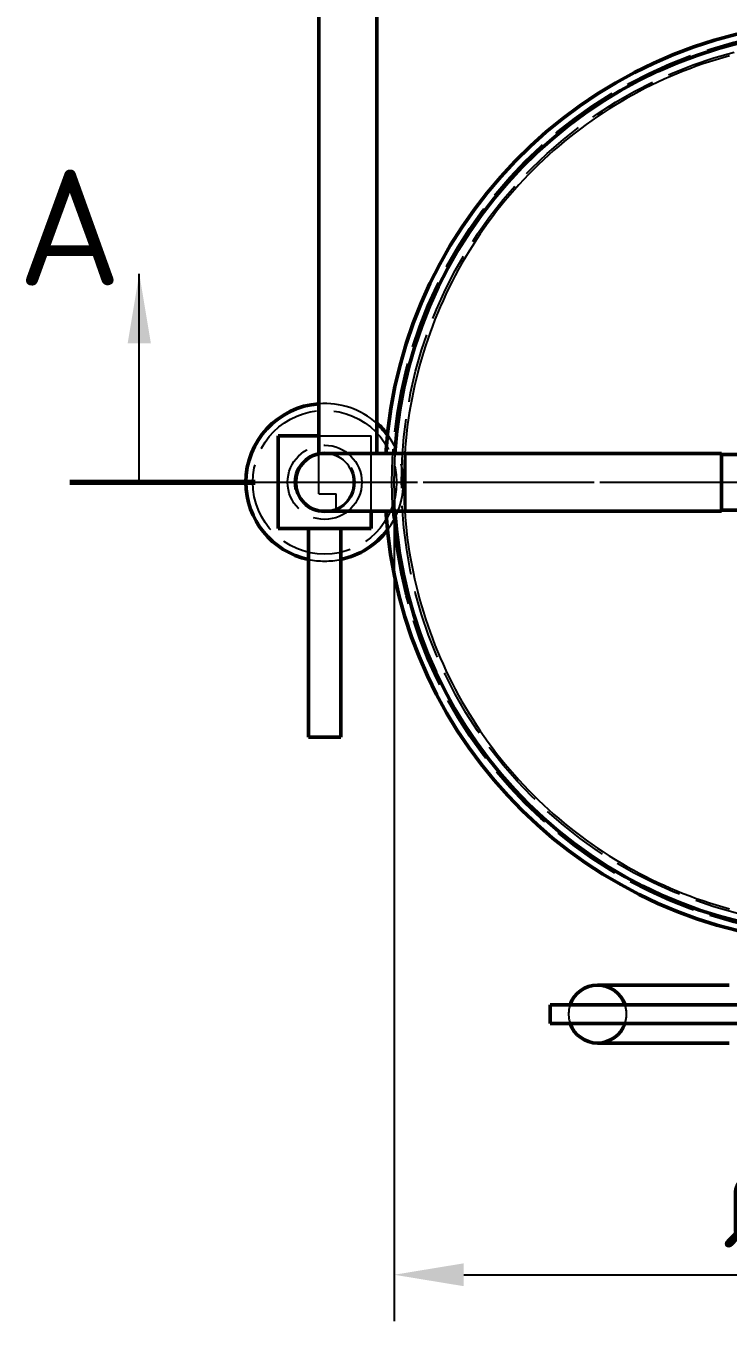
# Model space of a CAD drawing. Header units: millimetres. Extents: x 0 to 594, y 0 to 420.
# Drawn here: x 60.1 to 90.4, y 128 to 183.9 of the extents above; entities that cross this region are included whole.
import ezdxf
from ezdxf.enums import TextEntityAlignment as Align

# ---------------------------------------------------------------- set-up
doc = ezdxf.new("R2010")
doc.units = ezdxf.units.MM
doc.linetypes.add('ISO02-TRAZOS', pattern=[3.75, 3, -0.75])
doc.linetypes.add('ISO04-TRAZO-PUNTO', pattern=[7.625, 6, -0.75, 0.125, -0.75])
for name, color, linetype, lineweight in [('01-VISIBLE', 7, 'CONTINUOUS', 50), ('02-OCULTA', 4, 'ISO02-TRAZOS', 25), ('03-EJE', 1, 'ISO04-TRAZO-PUNTO', 25), ('04-COTA', 3, 'CONTINUOUS', 25), ('06-TEXTO', 7, 'CONTINUOUS', 25), ('07-RECUADRO', 7, 'CONTINUOUS', 70), ('08-FINA', 5, 'CONTINUOUS', 25)]:
    doc.layers.add(name, color=color, linetype=linetype, lineweight=lineweight)
doc.styles.add('ISO3098', font='isocpeur.ttf')
doc.dimstyles.new('FLAMA-ISO', dxfattribs={"dimtxt": 3.5, "dimasz": 3, "dimexe": 2, "dimexo": 1, "dimgap": 1, "dimtad": 1, "dimdec": 1, "dimtxsty": 'ISO3098', "dimcen": 2.5, "dimclrd": 3, "dimclre": 3, "dimclrt": 3, "dimazin": 3, "dimtfac": 1, "dimtmove": 0, "dimatfit": 3, "dimlwd": 25, "dimlwe": 25})

msp = doc.modelspace()

# ---------------------------------------------------------------- hatches: boundary and pattern name
at = {"layer": '08-FINA'}
h = msp.add_hatch(color=7, dxfattribs=at)
h.dxf.hatch_style = 1
h.paths.add_polyline_path([(65, 173.2), (64.5, 170.2), (65.5, 170.2)])

# ---------------------------------------------------------------- linework, layer by layer
at = {"layer": '01-VISIBLE'}
for p, q in [((72.75, 165.425), (72.75, 203.775)), ((75.25, 165.45), (75.25, 202.73)), ((71, 162.2), (71, 166.2)), ((71, 166.2), (72.75, 166.2)), ((75.25, 165.45), (75.639, 165.45)), ((76.03, 165.45), (76.5, 165.45)), ((90.12, 165.45), (79, 165.45)), ((91.72, 165.4), (90.12, 165.4)), ((73.5, 162.95), (75.639, 162.95)), ((75, 162.2), (75, 162.95)), ((76.03, 162.95), (76.5, 162.95)), ((90.12, 162.95), (79, 162.95)), ((91.72, 163), (90.12, 163)), ((71, 162.2), (75, 162.2)), ((72.3, 153.2), (72.3, 162.2)), ((73.7, 153.2), (73.7, 162.2)), ((72.3, 153.2), (73.7, 153.2)), ((82.725, 140.85), (82.725, 141.65)), ((82.725, 141.65), (94.5, 141.65)), ((82.725, 140.85), (108.275, 140.85))]:
    msp.add_line(p, q, dxfattribs=at)
for points in [[(79, 165.45), (78.95, 165.45), (78.9, 165.45), (78.85, 165.45), (78.8, 165.45), (78.75, 165.45), (78.7, 165.45), (78.65, 165.45), (78.6, 165.45), (78.55, 165.45), (78.5, 165.45), (78.45, 165.45), (78.4, 165.45), (78.35, 165.45), (78.3, 165.45), (78.25, 165.45), (78.2, 165.45), (78.15, 165.45), (78.1, 165.45), (78.05, 165.45), (78, 165.45), (77.95, 165.45), (77.9, 165.45), (77.85, 165.45), (77.8, 165.45), (77.75, 165.45), (77.7, 165.45), (77.65, 165.45), (77.6, 165.45), (77.55, 165.45), (77.5, 165.45), (77.45, 165.45), (77.4, 165.45), (77.35, 165.45), (77.3, 165.45), (77.25, 165.45), (77.2, 165.45), (77.15, 165.45), (77.1, 165.45), (77.05, 165.45), (77, 165.45), (76.95, 165.45), (76.9, 165.45), (76.85, 165.45), (76.8, 165.45), (76.75, 165.45), (76.7, 165.45), (76.65, 165.45), (76.6, 165.45), (76.55, 165.45), (76.5, 165.45), (76.45, 165.45), (76.4, 165.45), (76.35, 165.45), (76.3, 165.45), (76.25, 165.45), (76.2, 165.45), (76.15, 165.45), (76.1, 165.45), (76.05, 165.45), (76, 165.45), (75.95, 165.45), (75.9, 165.45), (75.85, 165.45), (75.8, 165.45), (75.75, 165.45), (75.7, 165.45), (75.65, 165.45), (75.6, 165.45), (75.55, 165.45), (75.5, 165.45), (75.45, 165.45), (75.4, 165.45), (75.35, 165.45), (75.3, 165.45), (75.25, 165.45), (75.2, 165.45), (75.15, 165.45), (75.1, 165.45), (75.05, 165.45), (75, 165.45), (74.95, 165.45), (74.9, 165.45), (74.85, 165.45), (74.8, 165.45), (74.75, 165.45), (74.7, 165.45), (74.65, 165.45), (74.6, 165.45), (74.55, 165.45), (74.5, 165.45), (74.45, 165.45), (74.4, 165.45), (74.35, 165.45), (74.3, 165.45), (74.25, 165.45), (74.2, 165.45), (74.15, 165.45), (74.1, 165.45), (74.05, 165.45), (74, 165.45), (73.95, 165.45), (73.9, 165.45), (73.85, 165.45), (73.8, 165.45), (73.75, 165.45), (73.7, 165.45), (73.65, 165.45), (73.6, 165.45), (73.55, 165.45), (73.5, 165.45), (73.45, 165.45), (73.4, 165.45), (73.35, 165.45), (73.3, 165.45), (73.25, 165.45), (73.2, 165.45), (73.15, 165.45), (73.1, 165.45), (73.05, 165.45), (73, 165.45)], [(90.12, 162.95), (90.12, 163), (90.12, 163.05), (90.12, 163.1), (90.12, 163.15), (90.12, 163.2), (90.12, 163.25), (90.12, 163.3), (90.12, 163.35), (90.12, 163.4), (90.12, 163.45), (90.12, 163.5), (90.12, 163.55), (90.12, 163.6), (90.12, 163.65), (90.12, 163.7), (90.12, 163.75), (90.12, 163.8), (90.12, 163.85), (90.12, 163.9), (90.12, 163.95), (90.12, 164), (90.12, 164.05), (90.12, 164.1), (90.12, 164.15), (90.12, 164.2), (90.12, 164.25), (90.12, 164.3), (90.12, 164.35), (90.12, 164.4), (90.12, 164.45), (90.12, 164.5), (90.12, 164.55), (90.12, 164.6), (90.12, 164.65), (90.12, 164.7), (90.12, 164.75), (90.12, 164.8), (90.12, 164.85), (90.12, 164.9), (90.12, 164.95), (90.12, 165), (90.12, 165.05), (90.12, 165.1), (90.12, 165.15), (90.12, 165.2), (90.12, 165.25), (90.12, 165.3), (90.12, 165.35), (90.12, 165.4), (90.12, 165.45)], [(79, 162.95), (78.95, 162.95), (78.9, 162.95), (78.85, 162.95), (78.8, 162.95), (78.75, 162.95), (78.7, 162.95), (78.65, 162.95), (78.6, 162.95), (78.55, 162.95), (78.5, 162.95), (78.45, 162.95), (78.4, 162.95), (78.35, 162.95), (78.3, 162.95), (78.25, 162.95), (78.2, 162.95), (78.15, 162.95), (78.1, 162.95), (78.05, 162.95), (78, 162.95), (77.95, 162.95), (77.9, 162.95), (77.85, 162.95), (77.8, 162.95), (77.75, 162.95), (77.7, 162.95), (77.65, 162.95), (77.6, 162.95), (77.55, 162.95), (77.5, 162.95), (77.45, 162.95), (77.4, 162.95), (77.35, 162.95), (77.3, 162.95), (77.25, 162.95), (77.2, 162.95), (77.15, 162.95), (77.1, 162.95), (77.05, 162.95), (77, 162.95), (76.95, 162.95), (76.9, 162.95), (76.85, 162.95), (76.8, 162.95), (76.75, 162.95), (76.7, 162.95), (76.65, 162.95), (76.6, 162.95), (76.55, 162.95), (76.5, 162.95), (76.45, 162.95), (76.4, 162.95), (76.35, 162.95), (76.3, 162.95), (76.25, 162.95), (76.2, 162.95), (76.15, 162.95), (76.1, 162.95), (76.05, 162.95), (76, 162.95), (75.95, 162.95), (75.9, 162.95), (75.85, 162.95), (75.8, 162.95), (75.75, 162.95), (75.7, 162.95), (75.65, 162.95), (75.6, 162.95), (75.55, 162.95), (75.5, 162.95), (75.45, 162.95), (75.4, 162.95), (75.35, 162.95), (75.3, 162.95), (75.25, 162.95), (75.2, 162.95), (75.15, 162.95), (75.1, 162.95), (75.05, 162.95), (75, 162.95), (74.95, 162.95), (74.9, 162.95), (74.85, 162.95), (74.8, 162.95), (74.75, 162.95), (74.7, 162.95), (74.65, 162.95), (74.6, 162.95), (74.55, 162.95), (74.5, 162.95), (74.45, 162.95), (74.4, 162.95), (74.35, 162.95), (74.3, 162.95), (74.25, 162.95), (74.2, 162.95), (74.15, 162.95), (74.1, 162.95), (74.05, 162.95), (74, 162.95), (73.95, 162.95), (73.9, 162.95), (73.85, 162.95), (73.8, 162.95), (73.75, 162.95), (73.7, 162.95), (73.65, 162.95), (73.6, 162.95), (73.55, 162.95), (73.5, 162.95), (73.45, 162.95), (73.4, 162.95), (73.35, 162.95), (73.3, 162.95), (73.25, 162.95), (73.2, 162.95), (73.15, 162.95), (73.1, 162.95), (73.05, 162.95), (73, 162.95)], [(90.459, 142.5), (90.406, 142.5), (90.352, 142.5), (90.298, 142.5), (90.245, 142.5), (90.191, 142.5), (90.138, 142.5), (90.084, 142.5), (90.03, 142.5), (89.977, 142.5), (89.923, 142.5), (89.869, 142.5), (89.816, 142.5), (89.762, 142.5), (89.709, 142.5), (89.655, 142.5), (89.601, 142.5), (89.548, 142.5), (89.494, 142.5), (89.44, 142.5), (89.387, 142.5), (89.333, 142.5), (89.279, 142.5), (89.226, 142.5), (89.172, 142.5), (89.119, 142.5), (89.065, 142.5), (89.011, 142.5), (88.958, 142.5), (88.904, 142.5), (88.85, 142.5), (88.797, 142.5), (88.743, 142.5), (88.69, 142.5), (88.636, 142.5), (88.582, 142.5), (88.529, 142.5), (88.475, 142.5), (88.421, 142.5), (88.368, 142.5), (88.314, 142.5), (88.261, 142.5), (88.207, 142.5), (88.153, 142.5), (88.1, 142.5), (88.046, 142.5), (87.993, 142.5), (87.939, 142.5), (87.885, 142.5), (87.832, 142.5), (87.778, 142.5), (87.724, 142.5), (87.671, 142.5), (87.617, 142.5), (87.564, 142.5), (87.51, 142.5), (87.456, 142.5), (87.403, 142.5), (87.349, 142.5), (87.295, 142.5), (87.242, 142.5), (87.188, 142.5), (87.135, 142.5), (87.081, 142.5), (87.027, 142.5), (86.974, 142.5), (86.92, 142.5), (86.866, 142.5), (86.813, 142.5), (86.759, 142.5), (86.706, 142.5), (86.652, 142.5), (86.598, 142.5), (86.545, 142.5), (86.491, 142.5), (86.437, 142.5), (86.384, 142.5), (86.33, 142.5), (86.276, 142.5), (86.223, 142.5), (86.169, 142.5), (86.116, 142.5), (86.062, 142.5), (86.008, 142.5), (85.955, 142.5), (85.901, 142.5), (85.847, 142.5), (85.794, 142.5), (85.74, 142.5), (85.687, 142.5), (85.633, 142.5), (85.579, 142.5), (85.526, 142.5), (85.472, 142.5), (85.418, 142.5), (85.365, 142.5), (85.311, 142.5), (85.258, 142.5), (85.204, 142.5), (85.15, 142.5), (85.097, 142.5), (85.043, 142.5), (84.989, 142.5), (84.936, 142.5), (84.882, 142.5), (84.829, 142.5), (84.775, 142.5)], [(84.775, 140), (84.829, 140), (84.882, 140), (84.936, 140), (84.989, 140), (85.043, 140), (85.097, 140), (85.15, 140), (85.204, 140), (85.258, 140), (85.311, 140), (85.365, 140), (85.418, 140), (85.472, 140), (85.526, 140), (85.579, 140), (85.633, 140), (85.687, 140), (85.74, 140), (85.794, 140), (85.847, 140), (85.901, 140), (85.955, 140), (86.008, 140), (86.062, 140), (86.116, 140), (86.169, 140), (86.223, 140), (86.276, 140), (86.33, 140), (86.384, 140), (86.437, 140), (86.491, 140), (86.545, 140), (86.598, 140), (86.652, 140), (86.706, 140), (86.759, 140), (86.813, 140), (86.866, 140), (86.92, 140), (86.974, 140), (87.027, 140), (87.081, 140), (87.135, 140), (87.188, 140), (87.242, 140), (87.295, 140), (87.349, 140), (87.403, 140), (87.456, 140), (87.51, 140), (87.564, 140), (87.617, 140), (87.671, 140), (87.724, 140), (87.778, 140), (87.832, 140), (87.885, 140), (87.939, 140), (87.993, 140), (88.046, 140), (88.1, 140), (88.153, 140), (88.207, 140), (88.261, 140), (88.314, 140), (88.368, 140), (88.421, 140), (88.475, 140), (88.529, 140), (88.582, 140), (88.636, 140), (88.69, 140), (88.743, 140), (88.797, 140), (88.85, 140), (88.904, 140), (88.958, 140), (89.011, 140), (89.065, 140), (89.119, 140), (89.172, 140), (89.226, 140), (89.279, 140), (89.333, 140), (89.387, 140), (89.44, 140), (89.494, 140), (89.548, 140), (89.601, 140), (89.655, 140), (89.709, 140), (89.762, 140), (89.816, 140), (89.869, 140), (89.923, 140), (89.977, 140), (90.03, 140), (90.084, 140), (90.138, 140), (90.191, 140), (90.245, 140), (90.298, 140), (90.352, 140), (90.406, 140), (90.459, 140)]]:
    msp.add_lwpolyline(points, dxfattribs=at)
for centre, radius, start, end in [((95.5, 164.2), 19.9, 3.6014, 176.3986), ((95.5, 164.2), 19.9, 3.6014, 176.3986), ((95.5, 164.2), 19.51, 3.6734, 176.3266), ((73, 164.2), 3.4, 94.2167, 180), ((73, 164.2), 3.4, 37.2428, 48.5654), ((73, 164.2), 1.25, 90, -90), ((73, 164.2), 1.25, 89.9946, 90), ((73, 164.2), 3.4, -180, -101.8812), ((73, 164.2), 1.25, -90, -89.9946), ((95.5, 164.2), 19.9, -176.3986, -92.8804), ((95.5, 164.2), 19.9, -176.3986, -92.8804), ((95.5, 164.2), 19.51, -176.3266, -92.938), ((73, 164.2), 3.4, -78.1188, -37.2428), ((84.775, 141.25), 1.25, 90, 161.3371), ((84.775, 141.25), 1.25, 90, 161.3371), ((84.775, 141.25), 1.25, 18.6629, 90), ((84.775, 141.25), 1.25, -161.3371, -90), ((84.775, 141.25), 1.25, -161.3371, -90), ((84.775, 141.25), 1.25, -90, -18.6629)]:
    msp.add_arc(centre, radius, start, end, dxfattribs=at)
at = {"layer": '02-OCULTA'}
for p, q in [((72.75, 163.7), (72.75, 204.5)), ((72.75, 163.7), (72.75, 204.5)), ((72.75, 163.7), (72.75, 204.5)), ((75.25, 165.45), (75.25, 204.5)), ((75.25, 165.45), (75.25, 204.5)), ((75.25, 165.45), (75.25, 204.5)), ((71, 162.2), (71, 166.2)), ((71, 166.2), (75, 166.2)), ((72.75, 166.2), (75, 166.2)), ((75, 162.95), (75, 166.2)), ((75, 162.2), (75, 166.2)), ((72.75, 163.7), (72.75, 165.425)), ((75.25, 165.45), (75.639, 165.45)), ((75.25, 165.45), (75.639, 165.45)), ((75.25, 165.45), (75.639, 165.45)), ((76.03, 165.45), (76.5, 165.45)), ((76.03, 165.45), (76.5, 165.45)), ((76.03, 165.45), (76.5, 165.45)), ((76.5, 162.95), (76.5, 165.45)), ((76.5, 162.95), (76.5, 165.45)), ((76.5, 162.95), (76.5, 165.45)), ((76.5, 162.95), (76.5, 165.45)), ((72.75, 163.7), (73.5, 163.7)), ((72.75, 163.7), (73.5, 163.7)), ((72.75, 163.7), (73.5, 163.7)), ((72.75, 163.7), (73.5, 163.7)), ((73.5, 162.95), (73.5, 163.7)), ((73.5, 162.95), (73.5, 163.7)), ((73.5, 162.95), (73.5, 163.7)), ((73.5, 162.95), (73.5, 163.7)), ((73.5, 162.95), (75.639, 162.95)), ((73.5, 162.95), (75.639, 162.95)), ((73.5, 162.95), (75.639, 162.95)), ((76.03, 162.95), (76.5, 162.95)), ((76.03, 162.95), (76.5, 162.95)), ((76.03, 162.95), (76.5, 162.95)), ((71, 162.2), (75, 162.2)), ((72.3, 162.2), (73.7, 162.2)), ((72.3, 162.2), (73.7, 162.2)), ((72.3, 153.2), (72.3, 162.2)), ((73.7, 153.2), (73.7, 162.2)), ((72.3, 153.2), (73.7, 153.2)), ((82.725, 140.85), (82.725, 141.65)), ((82.725, 140.85), (82.725, 141.65)), ((82.725, 141.65), (94.5, 141.65)), ((82.725, 141.65), (94.5, 141.65)), ((82.725, 140.85), (82.725, 141.65)), ((82.725, 141.65), (94.5, 141.65)), ((82.725, 140.85), (82.725, 141.65)), ((82.725, 140.85), (82.725, 141.65)), ((82.725, 141.65), (94.5, 141.65)), ((82.725, 141.65), (94.5, 141.65)), ((82.725, 140.85), (108.275, 140.85)), ((82.725, 140.85), (108.275, 140.85)), ((82.725, 140.85), (108.275, 140.85)), ((82.725, 140.85), (108.275, 140.85)), ((82.725, 140.85), (108.275, 140.85))]:
    msp.add_line(p, q, dxfattribs=at)
for points in [[(90.464, 182.607), (90.176, 182.526), (89.888, 182.44), (89.603, 182.35), (89.318, 182.255), (89.035, 182.156), (88.754, 182.052), (88.475, 181.944), (88.197, 181.831), (87.921, 181.714), (87.647, 181.593), (87.374, 181.468), (87.104, 181.338), (86.836, 181.204), (86.57, 181.066), (86.306, 180.924), (86.044, 180.777), (85.785, 180.627), (85.528, 180.472), (85.274, 180.313), (85.022, 180.151), (84.773, 179.984), (84.526, 179.814), (84.282, 179.64), (84.041, 179.461), (83.803, 179.28), (83.568, 179.094), (83.335, 178.905), (83.106, 178.712), (82.879, 178.515), (82.656, 178.315), (82.436, 178.112), (82.219, 177.905), (82.005, 177.695), (81.795, 177.481), (81.588, 177.264), (81.385, 177.044), (81.185, 176.821), (80.988, 176.594), (80.795, 176.365), (80.606, 176.132), (80.421, 175.897), (80.239, 175.658), (80.061, 175.417), (79.887, 175.173), (79.716, 174.927), (79.55, 174.677), (79.387, 174.426), (79.228, 174.171), (79.074, 173.914), (78.923, 173.655), (78.777, 173.394), (78.635, 173.13), (78.496, 172.864), (78.362, 172.596), (78.233, 172.325), (78.107, 172.053), (77.986, 171.779), (77.869, 171.503), (77.757, 171.225), (77.648, 170.945), (77.545, 170.664), (77.445, 170.381), (77.35, 170.097), (77.26, 169.811), (77.174, 169.524), (77.092, 169.236), (77.015, 168.946), (76.943, 168.655), (76.875, 168.363), (76.812, 168.07), (76.754, 167.776), (76.7, 167.481), (76.65, 167.185), (76.606, 166.889), (76.566, 166.592), (76.53, 166.294), (76.5, 165.996), (76.474, 165.697), (76.453, 165.398), (76.437, 165.099), (76.425, 164.799), (76.418, 164.5), (76.415, 164.2), (76.418, 163.9), (76.425, 163.601), (76.436, 163.301), (76.453, 163.002), (76.474, 162.703), (76.5, 162.404), (76.531, 162.106), (76.566, 161.808), (76.606, 161.511), (76.651, 161.215), (76.7, 160.919), (76.754, 160.624), (76.813, 160.33), (76.876, 160.037), (76.943, 159.745), (77.016, 159.454), (77.093, 159.164), (77.174, 158.876), (77.26, 158.589), (77.351, 158.303), (77.445, 158.019), (77.545, 157.736), (77.648, 157.455), (77.757, 157.175), (77.869, 156.897), (77.986, 156.621), (78.107, 156.347), (78.233, 156.075), (78.362, 155.804), (78.496, 155.536), (78.635, 155.27), (78.777, 155.006), (78.923, 154.745), (79.074, 154.486), (79.228, 154.229), (79.387, 153.974), (79.55, 153.722), (79.716, 153.473), (79.886, 153.227), (80.061, 152.983), (80.239, 152.741), (80.421, 152.503), (80.606, 152.268), (80.795, 152.035), (80.988, 151.806), (81.185, 151.579), (81.385, 151.356), (81.588, 151.136), (81.795, 150.919), (82.005, 150.705), (82.219, 150.495), (82.436, 150.288), (82.656, 150.085), (82.879, 149.885), (83.106, 149.688), (83.335, 149.495), (83.568, 149.306), (83.803, 149.12), (84.041, 148.939), (84.282, 148.76), (84.526, 148.586), (84.773, 148.416), (85.022, 148.249), (85.274, 148.087), (85.528, 147.928), (85.785, 147.773), (86.045, 147.623), (86.306, 147.476), (86.57, 147.334), (86.836, 147.196), (87.104, 147.062), (87.374, 146.932), (87.647, 146.807), (87.921, 146.686), (88.197, 146.569), (88.475, 146.456), (88.754, 146.348), (89.035, 146.244), (89.318, 146.145), (89.603, 146.05), (89.889, 145.96), (90.176, 145.874), (90.464, 145.793)], [(90.464, 182.607), (90.176, 182.526), (89.888, 182.44), (89.603, 182.35), (89.318, 182.255), (89.035, 182.156), (88.754, 182.052), (88.475, 181.944), (88.197, 181.831), (87.921, 181.714), (87.647, 181.593), (87.374, 181.468), (87.104, 181.338), (86.836, 181.204), (86.57, 181.066), (86.306, 180.924), (86.044, 180.777), (85.785, 180.627), (85.528, 180.472), (85.274, 180.313), (85.022, 180.151), (84.773, 179.984), (84.526, 179.814), (84.282, 179.64), (84.041, 179.461), (83.803, 179.28), (83.568, 179.094), (83.335, 178.905), (83.106, 178.712), (82.879, 178.515), (82.656, 178.315), (82.436, 178.112), (82.219, 177.905), (82.005, 177.695), (81.795, 177.481), (81.588, 177.264), (81.385, 177.044), (81.185, 176.821), (80.988, 176.594), (80.795, 176.365), (80.606, 176.132), (80.421, 175.897), (80.239, 175.658), (80.061, 175.417), (79.887, 175.173), (79.716, 174.927), (79.55, 174.677), (79.387, 174.426), (79.228, 174.171), (79.074, 173.914), (78.923, 173.655), (78.777, 173.394), (78.635, 173.13), (78.496, 172.864), (78.362, 172.596), (78.233, 172.325), (78.107, 172.053), (77.986, 171.779), (77.869, 171.503), (77.757, 171.225), (77.648, 170.945), (77.545, 170.664), (77.445, 170.381), (77.35, 170.097), (77.26, 169.811), (77.174, 169.524), (77.092, 169.236), (77.015, 168.946), (76.943, 168.655), (76.875, 168.363), (76.812, 168.07), (76.754, 167.776), (76.7, 167.481), (76.65, 167.185), (76.606, 166.889), (76.566, 166.592), (76.53, 166.294), (76.5, 165.996), (76.474, 165.697), (76.453, 165.398), (76.437, 165.099), (76.425, 164.799), (76.418, 164.5), (76.415, 164.2), (76.418, 163.9), (76.425, 163.601), (76.436, 163.301), (76.453, 163.002), (76.474, 162.703), (76.5, 162.404), (76.531, 162.106), (76.566, 161.808), (76.606, 161.511), (76.651, 161.215), (76.7, 160.919), (76.754, 160.624), (76.813, 160.33), (76.876, 160.037), (76.943, 159.745), (77.016, 159.454), (77.093, 159.164), (77.174, 158.876), (77.26, 158.589), (77.351, 158.303), (77.445, 158.019), (77.545, 157.736), (77.648, 157.455), (77.757, 157.175), (77.869, 156.897), (77.986, 156.621), (78.107, 156.347), (78.233, 156.075), (78.362, 155.804), (78.496, 155.536), (78.635, 155.27), (78.777, 155.006), (78.923, 154.745), (79.074, 154.486), (79.228, 154.229), (79.387, 153.974), (79.55, 153.722), (79.716, 153.473), (79.886, 153.227), (80.061, 152.983), (80.239, 152.741), (80.421, 152.503), (80.606, 152.268), (80.795, 152.035), (80.988, 151.806), (81.185, 151.579), (81.385, 151.356), (81.588, 151.136), (81.795, 150.919), (82.005, 150.705), (82.219, 150.495), (82.436, 150.288), (82.656, 150.085), (82.879, 149.885), (83.106, 149.688), (83.335, 149.495), (83.568, 149.306), (83.803, 149.12), (84.041, 148.939), (84.282, 148.76), (84.526, 148.586), (84.773, 148.416), (85.022, 148.249), (85.274, 148.087), (85.528, 147.928), (85.785, 147.773), (86.045, 147.623), (86.306, 147.476), (86.57, 147.334), (86.836, 147.196), (87.104, 147.062), (87.374, 146.932), (87.647, 146.807), (87.921, 146.686), (88.197, 146.569), (88.475, 146.456), (88.754, 146.348), (89.035, 146.244), (89.318, 146.145), (89.603, 146.05), (89.889, 145.96), (90.176, 145.874), (90.464, 145.793)], [(90.12, 165.45), (90.12, 165.4), (90.12, 165.35), (90.12, 165.3), (90.12, 165.25), (90.12, 165.2), (90.12, 165.15), (90.12, 165.1), (90.12, 165.05), (90.12, 165), (90.12, 164.95), (90.12, 164.9), (90.12, 164.85), (90.12, 164.8), (90.12, 164.75), (90.12, 164.7), (90.12, 164.65), (90.12, 164.6), (90.12, 164.55), (90.12, 164.5), (90.12, 164.45), (90.12, 164.4), (90.12, 164.35), (90.12, 164.3), (90.12, 164.25), (90.12, 164.2)], [(90.12, 163), (90.12, 163.05), (90.12, 163.1), (90.12, 163.15), (90.12, 163.2), (90.12, 163.25), (90.12, 163.3), (90.12, 163.35), (90.12, 163.4), (90.12, 163.45), (90.12, 163.5), (90.12, 163.55), (90.12, 163.6), (90.12, 163.65), (90.12, 163.7), (90.12, 163.75), (90.12, 163.8), (90.12, 163.85), (90.12, 163.9), (90.12, 163.95), (90.12, 164), (90.12, 164.05), (90.12, 164.1), (90.12, 164.15), (90.12, 164.2), (90.12, 164.25), (90.12, 164.3), (90.12, 164.35), (90.12, 164.4), (90.12, 164.45), (90.12, 164.5), (90.12, 164.55), (90.12, 164.6), (90.12, 164.65), (90.12, 164.7), (90.12, 164.75), (90.12, 164.8), (90.12, 164.85), (90.12, 164.9), (90.12, 164.95), (90.12, 165), (90.12, 165.05), (90.12, 165.1), (90.12, 165.15), (90.12, 165.2), (90.12, 165.25), (90.12, 165.3), (90.12, 165.35), (90.12, 165.4)], [(90.12, 165.4), (90.12, 165.348), (90.12, 165.296), (90.12, 165.243), (90.12, 165.191), (90.12, 165.139), (90.12, 165.087), (90.12, 165.035), (90.12, 164.983), (90.12, 164.93), (90.12, 164.878), (90.12, 164.826), (90.12, 164.774), (90.12, 164.722), (90.12, 164.67), (90.12, 164.617), (90.12, 164.565), (90.12, 164.513), (90.12, 164.461), (90.12, 164.409), (90.12, 164.357), (90.12, 164.304), (90.12, 164.252), (90.12, 164.2)], [(90.12, 164.2), (90.12, 164.15), (90.12, 164.1), (90.12, 164.05), (90.12, 164), (90.12, 163.95), (90.12, 163.9), (90.12, 163.85), (90.12, 163.8), (90.12, 163.75), (90.12, 163.7), (90.12, 163.65), (90.12, 163.6), (90.12, 163.55), (90.12, 163.5), (90.12, 163.45), (90.12, 163.4), (90.12, 163.35), (90.12, 163.3), (90.12, 163.25), (90.12, 163.2), (90.12, 163.15), (90.12, 163.1), (90.12, 163.05), (90.12, 163)], [(90.12, 164.2), (90.12, 164.15), (90.12, 164.1), (90.12, 164.05), (90.12, 164), (90.12, 163.95), (90.12, 163.9), (90.12, 163.85), (90.12, 163.8), (90.12, 163.75), (90.12, 163.7), (90.12, 163.65), (90.12, 163.6), (90.12, 163.55), (90.12, 163.5), (90.12, 163.45), (90.12, 163.4), (90.12, 163.35), (90.12, 163.3), (90.12, 163.25), (90.12, 163.2), (90.12, 163.15), (90.12, 163.1), (90.12, 163.05), (90.12, 163), (90.12, 162.95)], [(90.459, 142.5), (90.406, 142.5), (90.352, 142.5), (90.298, 142.5), (90.245, 142.5), (90.191, 142.5), (90.138, 142.5), (90.084, 142.5), (90.03, 142.5), (89.977, 142.5), (89.923, 142.5), (89.869, 142.5), (89.816, 142.5), (89.762, 142.5), (89.709, 142.5), (89.655, 142.5), (89.601, 142.5), (89.548, 142.5), (89.494, 142.5), (89.44, 142.5), (89.387, 142.5), (89.333, 142.5), (89.279, 142.5), (89.226, 142.5), (89.172, 142.5), (89.119, 142.5), (89.065, 142.5), (89.011, 142.5), (88.958, 142.5), (88.904, 142.5), (88.85, 142.5), (88.797, 142.5), (88.743, 142.5), (88.69, 142.5), (88.636, 142.5), (88.582, 142.5), (88.529, 142.5), (88.475, 142.5), (88.421, 142.5), (88.368, 142.5), (88.314, 142.5), (88.261, 142.5), (88.207, 142.5), (88.153, 142.5), (88.1, 142.5), (88.046, 142.5), (87.993, 142.5), (87.939, 142.5), (87.885, 142.5), (87.832, 142.5), (87.778, 142.5), (87.724, 142.5), (87.671, 142.5), (87.617, 142.5), (87.564, 142.5), (87.51, 142.5), (87.456, 142.5), (87.403, 142.5), (87.349, 142.5), (87.295, 142.5), (87.242, 142.5), (87.188, 142.5), (87.135, 142.5), (87.081, 142.5), (87.027, 142.5), (86.974, 142.5), (86.92, 142.5), (86.866, 142.5), (86.813, 142.5), (86.759, 142.5), (86.706, 142.5), (86.652, 142.5), (86.598, 142.5), (86.545, 142.5), (86.491, 142.5), (86.437, 142.5), (86.384, 142.5), (86.33, 142.5), (86.276, 142.5), (86.223, 142.5), (86.169, 142.5), (86.116, 142.5), (86.062, 142.5), (86.008, 142.5), (85.955, 142.5), (85.901, 142.5), (85.847, 142.5), (85.794, 142.5), (85.74, 142.5), (85.687, 142.5), (85.633, 142.5), (85.579, 142.5), (85.526, 142.5), (85.472, 142.5), (85.418, 142.5), (85.365, 142.5), (85.311, 142.5), (85.258, 142.5), (85.204, 142.5), (85.15, 142.5), (85.097, 142.5), (85.043, 142.5), (84.989, 142.5), (84.936, 142.5), (84.882, 142.5), (84.829, 142.5), (84.775, 142.5)], [(84.775, 140), (84.829, 140), (84.882, 140), (84.936, 140), (84.989, 140), (85.043, 140), (85.097, 140), (85.15, 140), (85.204, 140), (85.258, 140), (85.311, 140), (85.365, 140), (85.418, 140), (85.472, 140), (85.526, 140), (85.579, 140), (85.633, 140), (85.687, 140), (85.74, 140), (85.794, 140), (85.847, 140), (85.901, 140), (85.955, 140), (86.008, 140), (86.062, 140), (86.116, 140), (86.169, 140), (86.223, 140), (86.276, 140), (86.33, 140), (86.384, 140), (86.437, 140), (86.491, 140), (86.545, 140), (86.598, 140), (86.652, 140), (86.706, 140), (86.759, 140), (86.813, 140), (86.866, 140), (86.92, 140), (86.974, 140), (87.027, 140), (87.081, 140), (87.135, 140), (87.188, 140), (87.242, 140), (87.295, 140), (87.349, 140), (87.403, 140), (87.456, 140), (87.51, 140), (87.564, 140), (87.617, 140), (87.671, 140), (87.724, 140), (87.778, 140), (87.832, 140), (87.885, 140), (87.939, 140), (87.993, 140), (88.046, 140), (88.1, 140), (88.153, 140), (88.207, 140), (88.261, 140), (88.314, 140), (88.368, 140), (88.421, 140), (88.475, 140), (88.529, 140), (88.582, 140), (88.636, 140), (88.69, 140), (88.743, 140), (88.797, 140), (88.85, 140), (88.904, 140), (88.958, 140), (89.011, 140), (89.065, 140), (89.119, 140), (89.172, 140), (89.226, 140), (89.279, 140), (89.333, 140), (89.387, 140), (89.44, 140), (89.494, 140), (89.548, 140), (89.601, 140), (89.655, 140), (89.709, 140), (89.762, 140), (89.816, 140), (89.869, 140), (89.923, 140), (89.977, 140), (90.03, 140), (90.084, 140), (90.138, 140), (90.191, 140), (90.245, 140), (90.298, 140), (90.352, 140), (90.406, 140), (90.459, 140)]]:
    msp.add_lwpolyline(points, dxfattribs=at)
for centre, radius in [((95.5, 164.2), 19.596), ((95.5, 164.2), 19.596), ((95.5, 164.2), 19.5), ((95.5, 164.2), 19.5), ((95.5, 164.2), 19.5), ((95.5, 164.2), 19.5), ((95.5, 164.2), 19.18), ((95.5, 164.2), 19.18), ((95.5, 164.2), 19.18), ((95.5, 164.2), 19.18), ((73, 164.2), 3.1), ((73, 164.2), 1.6), ((73, 164.2), 1.3), ((73, 164.2), 1.25)]:
    msp.add_circle(centre, radius, dxfattribs=at)
for centre, radius, start, end in [((95.5, 164.2), 19.9, 3.6014, 176.3986), ((95.5, 164.2), 19.9, 3.6014, 176.3986), ((95.5, 164.2), 19.51, 3.6734, 176.3266), ((95.5, 164.2), 19.51, 3.6734, 176.3266), ((95.5, 164.2), 19.51, 3.6734, 176.3266), ((73, 164.2), 3.4, 48.5654, 94.2167), ((73, 164.2), 3.4, -37.2428, 37.2428), ((73, 164.2), 1.25, 0, 89.9946), ((73, 164.2), 1.25, -89.9946, 0), ((95.5, 164.2), 19.9, -176.3986, -3.6014), ((95.5, 164.2), 19.9, -176.3986, -3.6014), ((95.5, 164.2), 19.51, -176.3266, -3.6734), ((95.5, 164.2), 19.51, -176.3266, -3.6734), ((95.5, 164.2), 19.51, -176.3266, -3.6734), ((73, 164.2), 3.4, -101.8812, -78.1188), ((84.775, 141.25), 1.25, 0, 90), ((84.775, 141.25), 1.25, 161.3371, -161.3371), ((84.775, 141.25), 1.25, 161.3371, -161.3371), ((84.775, 141.25), 1.25, 0, 18.6629), ((84.775, 141.25), 1.25, -90, 0), ((84.775, 141.25), 1.25, -18.6629, 0)]:
    msp.add_arc(centre, radius, start, end, dxfattribs=at)
at = {"layer": '03-EJE'}
for p, q in [((62, 164.2), (129, 164.2)), ((71, 164.2), (120, 164.2))]:
    msp.add_line(p, q, dxfattribs=at)
at = {"layer": '07-RECUADRO'}
msp.add_line((62, 164.2), (70, 164.2), dxfattribs=at)
at = {"layer": '08-FINA'}
msp.add_line((65, 164.2), (65, 173.2), dxfattribs=at)

# ---------------------------------------------------------------- texts
at = {"layer": '06-TEXTO', "style": 'ISO3098'}
msp.add_text('A', height=5, dxfattribs=at).set_placement((62, 175.2), align=Align.MIDDLE_CENTER)

# ---------------------------------------------------------------- dimensions: what is measured, and where the dimension line sits
at = {"layer": '04-COTA'}
msp.add_linear_dim(base=(76, 130), p1=(76, 164.2), p2=(115, 164.2), dimstyle='FLAMA-ISO', override={"dimlfac": 10, "dimpost": '%%c<>'}, dxfattribs=at).render()

doc.saveas('drawing.dxf')
